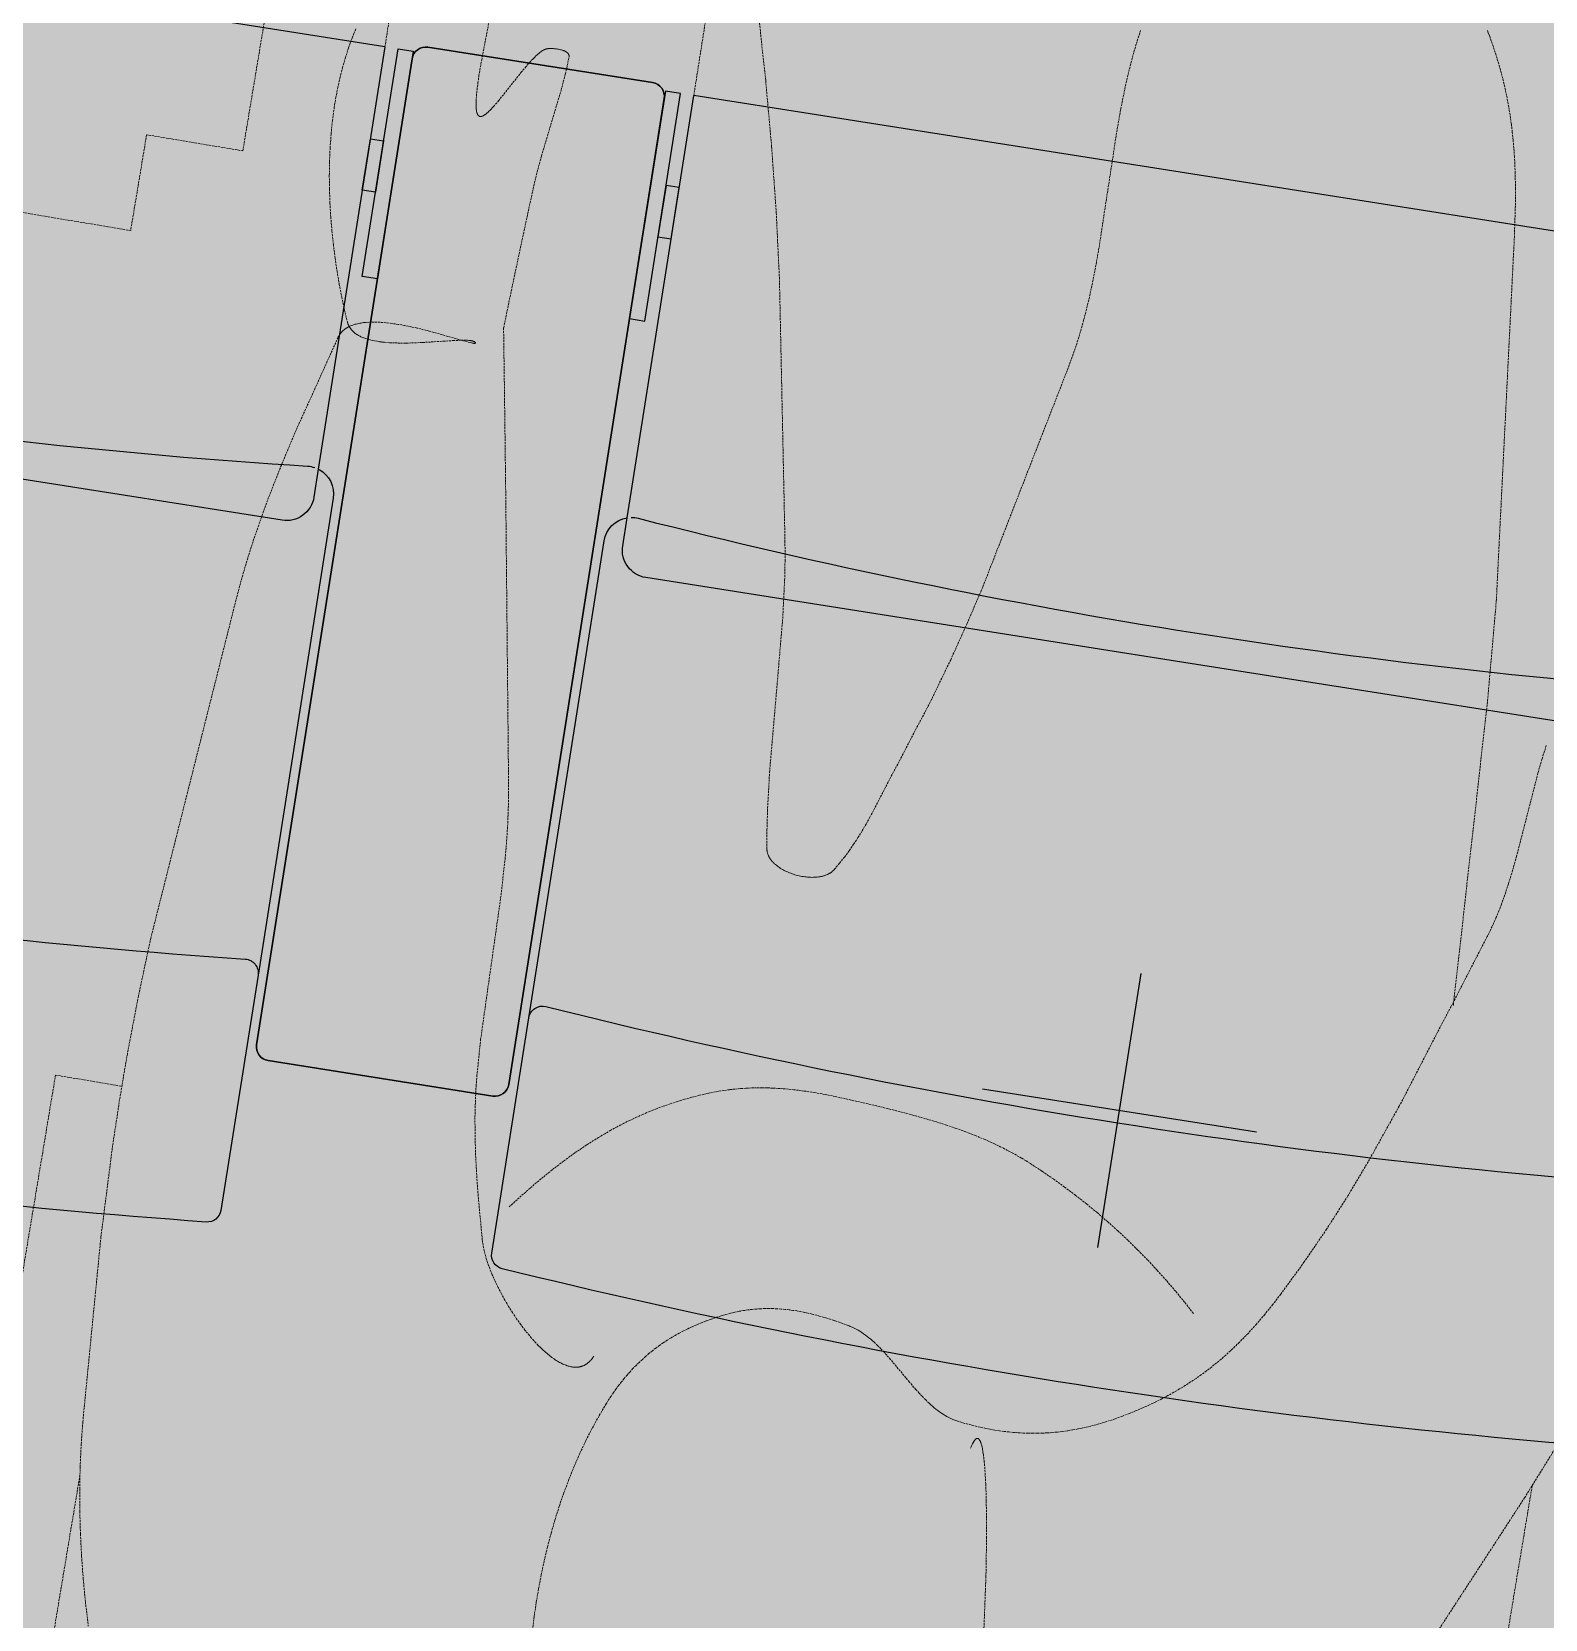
# Model space of a CAD drawing. Header units: millimetres. Extents: x 833941507 to 1669051331, y 817666127 to 1636299673.
# Drawn here: x 834552088 to 834552634, y 817985137 to 817985710 of the extents above; entities that cross this region are included whole.
import ezdxf

# ---------------------------------------------------------------- set-up
doc = ezdxf.new("R2010")
doc.units = ezdxf.units.MM
doc.header["$LTSCALE"] = 3
doc.linetypes.add('DASH', pattern=[0.35, 0.25, -0.1])
for name, color, linetype in [('CA_FURN', 9, 'Continuous'), ('UAJ-00XREF', 7, 'Continuous'), ('UAJ-90.7FURN', 8, 'Continuous')]:
    doc.layers.add(name, color=color, linetype=linetype)
for name, color, linetype, lineweight in [('Hatch (LTC&CB)', 252, 'Continuous', 35), ('UAJ-23FLOR-h', 251, 'Continuous', 9), ('UAJ-97FURN', 9, 'Continuous', 13)]:
    doc.layers.add(name, color=color, linetype=linetype, lineweight=lineweight)
doc.layers.add('UAJ-00ANNO-y', color=7, linetype='DASH', lineweight=15, true_color=0x999999)

# ---------------------------------------------------------------- blocks, each defined once
blk = doc.blocks.new('GBP-LTC-LB01')
at = {"layer": 'UAJ-23FLOR-h'}
h = blk.add_hatch(dxfattribs=at)
h.set_pattern_fill('EARTH,_O', color=256, scale=180, angle=45)
h.set_pattern_definition([(48.9989, (834576001.8, 818046085.3), (-112.727, 1612.5107), [1143, -1143]), (48.9989, (834575678.3, 818046366.6), (-112.727, 1612.5107), [1143, -1143]), (48.9989, (834575354.8, 818046647.8), (-112.727, 1612.5107), [1143, -1143]), (138.9989, (834575340.7, 818046849.3), (-1612.5107, -112.727), [1143, -1143]), (138.9989, (834575621.9, 818047172.8), (-1612.5107, -112.727), [1143, -1143]), (138.9989, (834575903.1, 818047496.3), (-1612.5107, -112.727), [1143, -1143])])
h.paths.add_polyline_path([(834572173.05, 818200349.17), (834310583.74, 818182062.08), (834331502.24, 817882831.69), (834364939.69, 817885169.23), (834473095.7, 818011283.6), (834480533.7, 818020120.4), (834485095.05, 818025709.55), (834491375.7, 818033619), (834497063.4, 818041013), (834493145.8, 818043678.7), (834512788.5, 818074029.25), (834518712.45, 818083675.25), (834526231.3, 818096325.1), (834534646.05, 818111073.05), (834545956, 818131981.3), (834557204.6, 818154198.8), (834564040, 818168496.8), (834570941.16, 818183576.43), (834578367.8, 818200696.3)])
h.paths.add_polyline_path([(834382131.31, 817956469.98), (834418268.73, 817958996.07), (834422062.41, 817963855.9), (834428403.04, 817964299.38), (834467239.2, 818010695.58), (834466445.21, 818021738.79), (834476097.72, 818035709.03), (834485267.1, 818048983.2), (834487014.89, 818051460.43), (834497268.33, 818067303.42), (834492893.38, 818129890.09), (834448056.59, 818126755.66), (834416896.58, 818105052.11), (834382061.37, 818080788.99), (834386167.45, 818022059.16), (834377588.38, 818021459.47)], flags=16)
edge = h.paths.add_edge_path(flags=16)
edge.add_line((834540292.29, 818142076.07), (834533466.32, 818141614.13))
edge.add_line((834533466.32, 818141614.13), (834523258.01, 818143862.71))
edge.add_line((834523258.01, 818143862.71), (834525896.87, 818155838.93))
edge.add_arc((834558382.43, 818267025.45), 115835.02, 237.2183981, 253.7131266, ccw=False)
edge.add_line((834495664.92, 818169638.25), (834498267.59, 818132356.98))
edge.add_line((834498267.59, 818132356.98), (834496346.42, 818130135.01))
edge.add_line((834496346.42, 818130135.01), (834492879.88, 818129892.67))
edge.add_line((834492879.88, 818129892.67), (834494229.58, 818110587.62))
edge.add_line((834494229.58, 818110587.62), (834496326.13, 818110708.38))
edge.add_line((834496326.13, 818110708.38), (834498420.21, 818080753.55))
edge.add_line((834498420.21, 818080753.55), (834498046.12, 818080727.4))
edge.add_line((834498046.12, 818080727.4), (834498254.52, 818077746.38))
edge.add_line((834498254.52, 818077746.38), (834503061.09, 818078082.4))
edge.add_line((834503061.09, 818078082.4), (834504979.52, 818081212.1))
edge.add_line((834504979.52, 818081212.1), (834509429.02, 818088470.93))
edge.add_line((834509429.02, 818088470.93), (834515217.16, 818097913.59))
edge.add_line((834515217.16, 818097913.59), (834526067.43, 818116415.54))
edge.add_line((834526067.43, 818116415.54), (834532489.2, 818127888.68))
edge.add_line((834532489.2, 818127888.68), (834534830.9, 818132146.3))
edge.add_line((834534830.9, 818132146.3), (834540292.29, 818142076.07))
h = blk.add_hatch(dxfattribs=at)
h.set_pattern_fill('EARTH,_O', color=256, scale=180, angle=45)
h.set_pattern_definition([(45.0000001, (-1082349.7, 54794.9), (-3e-06, 1616.4461018), [1143, -1143]), (45.0000001, (-1082652.8, 55098), (-3e-06, 1616.4461018), [1143, -1143]), (45.0000001, (-1082955.9, 55401.1), (-3e-06, 1616.4461018), [1143, -1143]), (135.0000001, (-1082955.9, 55603.1), (-1616.4461018, -3e-06), [1143, -1143]), (135.0000001, (-1082652.8, 55906.2), (-1616.4461018, -3e-06), [1143, -1143]), (135.0000001, (-1082349.7, 56209.3), (-1616.4461018, -3e-06), [1143, -1143])])
h.paths.add_polyline_path([(834669469.25, 818015499.17), (834651080.82, 818014213.79), (834651091.33, 818014066.03), (834669479.76, 818015351.52)], flags=16)
edge = h.paths.add_edge_path()
edge.add_arc((834611763.61, 818123015.07), 22001.28, 94.000719, 118.688683)
edge.add_line((834601201.89, 818142315.5), (834593918.34, 818141228.38))
edge.add_arc((834611768.4, 818123014.03), 25502.69, 93.997159, 134.421275, ccw=False)
edge.add_line((834609990.68, 818148454.69), (834618164.36, 818149025.84))
edge.add_line((834618164.36, 818149025.84), (834618408.29, 818145534.91))
edge.add_line((834618408.29, 818145534.91), (834616365.41, 818145392.16))
edge.add_line((834616365.41, 818145392.16), (834616609.39, 818141900.69))
edge.add_line((834616609.39, 818141900.69), (834611621.55, 818141552.15))
edge.add_line((834611621.55, 818141552.15), (834611377.61, 818145043.07))
edge.add_line((834611377.61, 818145043.07), (834610228.61, 818144962.74))
h.paths.add_polyline_path([(834673232.94, 818197365.88), (834607546.49, 818192773.89), (834599172.5, 818174435.3), (834588349.1, 818152374.5), (834578621.55, 818133890.65), (834568418.3, 818115665.3), (834556456.7, 818095618.3), (834546606.4, 818080041.6), (834532219.3, 818058623.75), (834523692.15, 818046595.75), (834515683.5, 818035708.5), (834508244.2, 818025929.9), (834500656.3, 818016266.1), (834489786.8, 818002934.1), (834483448.3, 817995421.3), (834478637.6, 817989841.7), (834458453.75, 817967379.3), (834441506.5, 817949096.36), (834383075.75, 817886437.08), (834482026.69, 817893354.51), (834551919.04, 817920008.6), (834634905.13, 817930637.13), (834634023, 817939309.35), (834633770.07, 817941795.89), (834633577.69, 817943687.02), (834508697.04, 817930983.61), (834507053.46, 817930191.44), (834506409.46, 817939426.96), (834507656.94, 817945566.73), (834503417.08, 818006767.03), (834503064.37, 818011762.67), (834514052.91, 818025791.94), (834520784.65, 818034889.35), (834526318.86, 818042436.94), (834532381.69, 818050705.63), (834536345.72, 818056472.68), (834542258.41, 818065225.62), (834550405.86, 818077286.91), (834561579, 818095001.96), (834574522.66, 818117080.03), (834587768.88, 818140310.21), (834609774.13, 818143594.98), (834610001.97, 818140335.89), (834634252.54, 818142031.47), (834636806.9, 818105492.47), (834642791.48, 818105913.75), (834646278.56, 818056032.58), (834640293.17, 818055614.16), (834643382.34, 818011424.91), (834641138.41, 818011267.96), (834645775.78, 817944927.87), (834639048.36, 817944243.52), (834640362.12, 817931328.11), (834651070.39, 817932706.91), (834650587.67, 817936476.13), (834685105.74, 817940896.86), (834685588.46, 817937127.64), (834691373.79, 817937868.57)])
blk = doc.blocks.new('WH CH PLAN AT REAR')
at = {"layer": 'UAJ-00ANNO-y'}
for points in [[(170.04, 103.55), (170.04, 224.12), (30.71, 224.12), (30.71, 268.93), (152.87, 268.93), (152.87, 305.75), (353.25, 305.75), (353.25, 262.84), (423.1, 262.84), (423.1, 298.01), (458.09, 298.01), (458.09, 346.62), (981.07, 346.62), (981.07, 312.03), (1007.08, 312.03), (1007.08, 274.72), (762.88, 274.72), (762.88, 250.5)], [(373.01, 229.86), (374.81, 230.28), (376.61, 230.67), (378.42, 231.02), (380.24, 231.34), (383.88, 231.89), (387.54, 232.31), (391.21, 232.61), (394.87, 232.81), (398.53, 232.9), (402.19, 232.9), (407.04, 232.76), (411.94, 232.45), (416.86, 231.98), (421.81, 231.38), (426.75, 230.63), (431.68, 229.75), (436.6, 228.75), (441.47, 227.64), (446.3, 226.42), (451.07, 225.1), (455.77, 223.69), (460.38, 222.2), (464.9, 220.63), (469.3, 218.99), (473.58, 217.3), (477.72, 215.55), (477.87, 215.48), (478.02, 215.41), (478.17, 215.34), (478.31, 215.26), (478.46, 215.18), (478.59, 215.1), (478.73, 215.02), (478.86, 214.93), (478.99, 214.84), (479.12, 214.75), (479.25, 214.65), (479.37, 214.55), (479.49, 214.45), (479.61, 214.35), (479.73, 214.24), (479.84, 214.13), (479.95, 214.02), (480.06, 213.91), (480.17, 213.79), (480.27, 213.67), (480.37, 213.55), (480.47, 213.43), (480.57, 213.3), (480.67, 213.18), (480.76, 213.05), (480.85, 212.91), (480.94, 212.78), (481.02, 212.64), (481.11, 212.5), (481.19, 212.36), (481.27, 212.21), (481.35, 212.07), (481.49, 211.77), (481.64, 211.46), (481.77, 211.15), (481.89, 210.82), (482.01, 210.49), (482.11, 210.15), (482.22, 209.81), (482.31, 209.45), (482.39, 209.09), (482.47, 208.72), (482.54, 208.35), (482.61, 207.97), (482.66, 207.58), (482.72, 207.19), (482.8, 206.38), (482.85, 205.55), (482.89, 204.71), (482.9, 203.84), (482.88, 202.95), (482.85, 202.05), (482.8, 201.13), (482.64, 199.26), (482.41, 197.35), (482.13, 195.4), (481.8, 193.44), (481.44, 191.47), (480.62, 187.56), (478.14, 176.95), (477.55, 174.1), (477.33, 172.85), (477.25, 172.28), (477.18, 171.75), (477.13, 171.25), (477.12, 171.02), (477.11, 170.8), (477.1, 170.58), (477.1, 170.38), (477.11, 170.18), (477.11, 170.09), (477.12, 170), (477.13, 169.92), (477.13, 169.83), (477.15, 169.75), (477.16, 169.67), (477.17, 169.59), (477.19, 169.52), (477.2, 169.45), (477.22, 169.38), (477.24, 169.32), (477.26, 169.26), (477.29, 169.2), (477.31, 169.14), (477.34, 169.09), (477.37, 169.04), (477.4, 168.99), (477.43, 168.95), (477.46, 168.91), (477.49, 168.87), (477.52, 168.84), (477.55, 168.81), (477.58, 168.79), (477.61, 168.77), (477.63, 168.75), (477.66, 168.74), (477.68, 168.74), (477.7, 168.74), (477.72, 168.74), (477.74, 168.75), (477.76, 168.76), (477.78, 168.78), (477.79, 168.8), (477.81, 168.83), (477.82, 168.86), (477.83, 168.89), (477.85, 168.93), (477.86, 168.97), (477.87, 169.02), (477.87, 169.07), (477.88, 169.12), (477.89, 169.18), (477.89, 169.24), (477.89, 169.31), (477.9, 169.45), (477.9, 169.61), (477.9, 169.78), (477.88, 170.18), (477.85, 170.63), (477.76, 171.68), (476.16, 185.88), (475.82, 190.38), (475.71, 192.67), (475.63, 194.96), (475.62, 197.25), (475.66, 199.51), (475.77, 201.72), (475.85, 202.8), (475.96, 203.86), (476.08, 204.91), (476.23, 205.93), (476.4, 206.92), (476.6, 207.89), (476.82, 208.83), (476.94, 209.29), (477.06, 209.74), (477.2, 210.18), (477.34, 210.62), (477.48, 211.04), (477.64, 211.45), (477.8, 211.86), (477.97, 212.25), (478.14, 212.64), (478.33, 213.01), (478.52, 213.38), (478.72, 213.73), (478.93, 214.07), (479.15, 214.41), (479.26, 214.57), (479.37, 214.72), (479.48, 214.88), (479.6, 215.03), (479.72, 215.18), (479.84, 215.33), (479.97, 215.47), (480.09, 215.61), (480.22, 215.74), (480.35, 215.88), (480.48, 216.01), (480.62, 216.13), (480.76, 216.26), (480.9, 216.38), (481.04, 216.49), (481.18, 216.61), (481.33, 216.72), (481.48, 216.82), (481.63, 216.92), (481.78, 217.02), (481.94, 217.12), (482.1, 217.21), (482.26, 217.3), (482.42, 217.38), (482.58, 217.46), (482.75, 217.54), (482.92, 217.61), (483.1, 217.68), (483.27, 217.74), (483.45, 217.81), (483.63, 217.86), (483.81, 217.92), (520.24, 227.61), (532.54, 230.52), (544.9, 233.15), (557.32, 235.42), (563.55, 236.4), (569.78, 237.26), (576.03, 238), (582.28, 238.6), (708.6, 248.96), (729.77, 249.92), (750.99, 250.44), (767.76, 250.48), (784.48, 250.24), (817.81, 248.99), (884.51, 244.49), (892.61, 243.74), (900.64, 242.78), (908.63, 241.62), (916.58, 240.26), (924.53, 238.7), (932.47, 236.95), (940.44, 235.02), (948.44, 232.9), (956.83, 230.45)], [(921.15, -231.24), (826.17, -272.73), (798.62, -284.08)], [(557.43, -235.9), (562.52, -235.18), (567.63, -234.58), (598.59, -231.9), (603.72, -231.33), (608.83, -230.66), (613.9, -229.83), (616.42, -229.36), (618.93, -228.84), (621.43, -228.27), (623.91, -227.65), (626.38, -226.97), (628.84, -226.23), (694.31, -204.97), (715.98, -197.2), (729.31, -192), (742.42, -186.4), (755.37, -180.39), (768.22, -173.95), (772.35, -171.74), (776.36, -169.47), (780.27, -167.12), (784.07, -164.67), (787.76, -162.11), (789.57, -160.78), (791.36, -159.42), (793.12, -158.03), (794.85, -156.59), (796.56, -155.12), (798.25, -153.61), (799.91, -152.06), (801.56, -150.46), (803.17, -148.82), (804.77, -147.13), (806.34, -145.39), (807.9, -143.6), (809.43, -141.75), (810.94, -139.85), (812.43, -137.89), (813.9, -135.88), (815.35, -133.8), (816.78, -131.66), (818.19, -129.46), (819.58, -127.19), (820.96, -124.86), (822.31, -122.45), (823.3, -120.61), (824.24, -118.79), (825.13, -116.96), (825.96, -115.15), (826.75, -113.35), (827.48, -111.55), (828.17, -109.76), (828.81, -107.98), (829.41, -106.21), (829.96, -104.44), (830.46, -102.68), (830.93, -100.93), (831.35, -99.18), (831.73, -97.44), (832.07, -95.7), (832.37, -93.98), (832.63, -92.25), (832.85, -90.54), (833.04, -88.83), (833.19, -87.12), (833.31, -85.43), (833.39, -83.73), (833.44, -82.04), (833.46, -80.36), (833.45, -78.68), (833.41, -77.01), (833.24, -73.67), (832.96, -70.35), (832.58, -67.05), (832.52, -66.67), (832.46, -66.28), (832.39, -65.9), (832.32, -65.52), (832.24, -65.14), (832.15, -64.76), (831.95, -64.01), (831.72, -63.26), (831.48, -62.52), (831.2, -61.79), (830.91, -61.05), (830.59, -60.33), (830.25, -59.61), (829.89, -58.89), (829.5, -58.17), (829.11, -57.46), (828.69, -56.76), (828.25, -56.06), (827.8, -55.36), (826.86, -53.97), (825.86, -52.59), (824.82, -51.22), (823.74, -49.86), (821.48, -47.15), (814.54, -39.08), (812.35, -36.36), (811.31, -34.99), (810.33, -33.61), (809.39, -32.22), (808.95, -31.52), (808.52, -30.81), (808.11, -30.1), (807.71, -29.39), (807.34, -28.68), (806.99, -27.96), (806.65, -27.23), (806.34, -26.5), (806.06, -25.77), (805.79, -25.03), (805.55, -24.29), (805.33, -23.54), (805.24, -23.16), (805.15, -22.78), (805.06, -22.4), (804.98, -22.02), (804.03, -16.67), (803.63, -13.96), (803.3, -11.23), (803.05, -8.47), (802.95, -7.08), (802.88, -5.68), (802.84, -4.28), (802.83, -2.88), (802.84, -1.46), (802.88, -0.04), (802.96, 1.39), (803.07, 2.83), (803.22, 4.27), (803.4, 5.72), (803.62, 7.17), (803.88, 8.64), (804.18, 10.11), (804.53, 11.59), (804.92, 13.08), (805.36, 14.57), (805.84, 16.07), (806.37, 17.58), (806.96, 19.1), (807.59, 20.63), (808.28, 22.16), (809.03, 23.71), (809.92, 25.44), (810.82, 27.13), (811.75, 28.77), (812.69, 30.36), (813.66, 31.91), (814.64, 33.41), (815.64, 34.87), (816.67, 36.28), (817.71, 37.65), (818.77, 38.98), (819.85, 40.27), (820.95, 41.52), (822.07, 42.73), (823.2, 43.9), (824.36, 45.03), (825.54, 46.13), (826.74, 47.19), (827.95, 48.22), (829.19, 49.21), (830.45, 50.17), (831.73, 51.1), (833.02, 52), (834.34, 52.86), (835.68, 53.7), (837.04, 54.51), (838.42, 55.29), (839.82, 56.04), (841.24, 56.77), (842.68, 57.47), (844.14, 58.14), (845.63, 58.79), (847.13, 59.42), (851.86, 61.27), (856.65, 62.95), (861.5, 64.49), (866.39, 65.88), (871.34, 67.13), (876.32, 68.24), (881.33, 69.22), (886.37, 70.06), (891.44, 70.77), (896.52, 71.36), (901.62, 71.82), (906.72, 72.17), (911.83, 72.4), (916.93, 72.52), (922.02, 72.53), (927.09, 72.43), (934.96, 72.13)], [(909.7, -88.83), (886.22, -85.87), (872.37, -83.79), (859.09, -81.48), (853.12, -80.29), (847.86, -79.1), (845.54, -78.5), (843.47, -77.91), (842.54, -77.62), (841.67, -77.33), (840.88, -77.05), (840.16, -76.76), (839.83, -76.62), (839.52, -76.48), (839.23, -76.34), (838.96, -76.2), (838.71, -76.07), (838.59, -76), (838.48, -75.93), (838.38, -75.86), (838.28, -75.79), (838.18, -75.73), (838.1, -75.66), (838.01, -75.59), (837.94, -75.52), (837.86, -75.46), (837.8, -75.39), (837.74, -75.33), (837.68, -75.26), (837.64, -75.19), (837.59, -75.13), (837.56, -75.06), (837.53, -75), (837.5, -74.94), (837.48, -74.87), (837.47, -74.81), (837.47, -74.74), (837.47, -74.68), (837.47, -74.62), (837.49, -74.56), (837.5, -74.49), (837.53, -74.43), (837.56, -74.37), (837.6, -74.31), (837.65, -74.25), (837.7, -74.19), (837.76, -74.13), (837.82, -74.07), (837.9, -74.01), (837.97, -73.95), (838.06, -73.89), (838.15, -73.83), (838.25, -73.78), (838.36, -73.72), (838.47, -73.66), (838.59, -73.6), (838.72, -73.55), (838.86, -73.49), (839, -73.44), (839.15, -73.38), (839.3, -73.33), (839.64, -73.22), (840, -73.11), (840.4, -73.01), (840.82, -72.9), (841.28, -72.8)], [(903.72, 242.36), (1031.64, 242.36), (1031.64, 141.36)], [(655.29, -218.24), (544.82, -212.37), (509.08, -209.59), (378.63, -194.47), (367.07, -192.93), (361.31, -192), (355.56, -190.94), (349.81, -189.71), (344.05, -188.28), (341.17, -187.48), (338.27, -186.63), (335.38, -185.71), (332.48, -184.72), (329.56, -183.66), (326.64, -182.53), (323.72, -181.32), (320.78, -180.03), (317.83, -178.65), (314.86, -177.19), (311.89, -175.63), (308.89, -173.98), (308.12, -173.54), (307.37, -173.08), (306.62, -172.61)], [(327.12, -49.28), (331.26, -48.68), (335.43, -48.17), (339.62, -47.76), (343.82, -47.43), (348.04, -47.18), (356.52, -46.89), (365.05, -46.81), (408, -47.38), (416.57, -47.24), (425.1, -46.88), (429.34, -46.58), (433.58, -46.21), (437.8, -45.75), (442, -45.19), (446.19, -44.52), (450.36, -43.74), (534.43, -26.11), (548.32, -22.69), (562.16, -19.02), (577.46, -14.55), (622.93, 0.4), (625.62, 1.34), (628.27, 2.34), (630.9, 3.41), (633.49, 4.56), (636.06, 5.78), (638.59, 7.08), (641.1, 8.46), (643.58, 9.92), (643.75, 10.03), (643.92, 10.14), (644.08, 10.26), (644.24, 10.38), (644.4, 10.51), (644.55, 10.65), (644.7, 10.78), (644.85, 10.93), (644.99, 11.07), (645.13, 11.23), (645.27, 11.38), (645.4, 11.54), (645.53, 11.71), (645.65, 11.88), (645.77, 12.05), (645.89, 12.23), (646.01, 12.41), (646.12, 12.6), (646.23, 12.79), (646.33, 12.98), (646.43, 13.18), (646.53, 13.38), (646.63, 13.58), (646.72, 13.79), (646.81, 13.99), (646.89, 14.21), (646.98, 14.42), (647.05, 14.64), (647.2, 15.09), (647.34, 15.54), (647.46, 16.01), (647.57, 16.48), (647.66, 16.97), (647.75, 17.46), (647.82, 17.95), (647.88, 18.46), (647.93, 18.97), (647.96, 19.48), (647.98, 20), (647.99, 20.52), (647.99, 21.04), (647.98, 21.56), (647.95, 22.09), (647.92, 22.61), (647.87, 23.13), (647.81, 23.66), (647.73, 24.18), (647.65, 24.69), (647.56, 25.21), (647.45, 25.72), (647.34, 26.22), (647.21, 26.72), (647.07, 27.21), (646.92, 27.69), (646.76, 28.17), (646.59, 28.63), (646.41, 29.09), (646.22, 29.54), (646.01, 29.97), (645.8, 30.4), (645.58, 30.81), (645.35, 31.2), (645.23, 31.4), (645.1, 31.59), (644.98, 31.77), (644.85, 31.96), (644.72, 32.13), (644.59, 32.31), (644.45, 32.48), (644.32, 32.64), (644.18, 32.81), (644.03, 32.96), (643.89, 33.12), (643.74, 33.26), (643.59, 33.41), (643.44, 33.55), (643.29, 33.68), (643.13, 33.81), (642.97, 33.93), (642.81, 34.05), (642.64, 34.17), (642.48, 34.27), (642.31, 34.38), (642.14, 34.48), (641.97, 34.57), (641.79, 34.65), (641.61, 34.73), (641.43, 34.81), (641.25, 34.88), (641.07, 34.94), (640.88, 35), (640.69, 35.05), (640.5, 35.09), (640.31, 35.13), (633.52, 36.24), (626.69, 37.19), (612.94, 38.72), (557.46, 43.15), (543.66, 44.74), (536.8, 45.74), (529.97, 46.9), (436.9, 64.42), (413.5, 69.49), (390.26, 75.05), (367.09, 81.08), (343.94, 87.56)], [(780.23, -144.04), (776.77, -140.25), (773.42, -136.41), (770.16, -132.51), (767, -128.56), (763.94, -124.57), (760.98, -120.52), (758.11, -116.42), (755.33, -112.27), (752.66, -108.06), (750.08, -103.81), (747.59, -99.5), (745.2, -95.14), (742.91, -90.73), (740.71, -86.27), (738.6, -81.75), (736.58, -77.18), (735.87, -75.48), (735.19, -73.76), (733.92, -70.28), (732.76, -66.77), (731.71, -63.22), (730.77, -59.64), (729.92, -56.02), (729.16, -52.38), (728.49, -48.72), (727.88, -45.05), (727.35, -41.35), (726.46, -33.94), (725.75, -26.51), (725.18, -19.1), (724.29, -3.86), (724.18, -0.07), (724.14, 3.72), (724.19, 7.52), (724.35, 11.31), (724.61, 15.11), (724.79, 17.01), (725.01, 18.91), (725.26, 20.81), (725.55, 22.72), (725.87, 24.63), (726.24, 26.54), (726.65, 28.45), (727.1, 30.37), (727.6, 32.29), (728.15, 34.21), (728.75, 36.14), (729.39, 38.07), (730.09, 40.01), (730.85, 41.95), (731.92, 44.54), (733.04, 47.08), (734.2, 49.56), (735.41, 52), (736.65, 54.39), (737.94, 56.73), (739.26, 59.03), (740.63, 61.29), (742.03, 63.5), (743.47, 65.67), (744.95, 67.8), (746.46, 69.89), (748.01, 71.95), (749.59, 73.97), (751.21, 75.96), (752.86, 77.91), (756.26, 81.72), (759.77, 85.42), (763.41, 89.02), (767.16, 92.52), (771.01, 95.94), (774.96, 99.28), (779.01, 102.57), (783.14, 105.81)], [(821.46, -274.72), (1007.08, -274.72), (1007.08, -312.03), (981.07, -312.03), (981.07, -346.62), (458.09, -346.62), (458.09, -298.01), (423.1, -298.01), (423.1, -262.84), (353.25, -262.84), (353.25, -305.75), (152.87, -305.75), (152.87, -268.93), (30.71, -268.93), (30.71, -224.12), (170.04, -224.12), (170.04, -79.78)]]:
    blk.add_lwpolyline(points, dxfattribs=at)
for points in [[(470.73, 159.61, 0.003139), (419.43, 157.35), (416.36, 157.17), (413.29, 156.94), (407.17, 156.32), (382.72, 153.25), (376.59, 152.71), (373.52, 152.52), (370.44, 152.4), (370.4, 152.4), (370.37, 152.4), (370.33, 152.4), (370.3, 152.4), (370.27, 152.41), (370.24, 152.41), (370.2, 152.41), (370.17, 152.42), (370.14, 152.42), (370.11, 152.43), (370.08, 152.43), (370.05, 152.44), (370.01, 152.45), (369.98, 152.45), (369.95, 152.46), (369.93, 152.47), (369.9, 152.48), (369.87, 152.49), (369.84, 152.5), (369.81, 152.51), (369.78, 152.52), (369.75, 152.54), (369.73, 152.55), (369.7, 152.56), (369.67, 152.58), (369.65, 152.59), (369.62, 152.61), (369.59, 152.63), (369.57, 152.64), (369.54, 152.66), (369.52, 152.68), (369.49, 152.69), (369.47, 152.71), (369.45, 152.73), (369.42, 152.75), (369.4, 152.77), (369.38, 152.79), (369.35, 152.81), (369.33, 152.84), (369.31, 152.86), (369.26, 152.9), (369.22, 152.95), (369.18, 153), (369.14, 153.05), (369.1, 153.11), (369.06, 153.16), (369.02, 153.22), (368.99, 153.28), (368.95, 153.34), (368.92, 153.4), (368.89, 153.46), (368.85, 153.53), (368.82, 153.59), (368.79, 153.66), (368.76, 153.73), (368.74, 153.8), (368.71, 153.87), (368.68, 153.95), (368.63, 154.1), (368.59, 154.25), (368.55, 154.41), (368.51, 154.58), (368.47, 154.74), (368.44, 154.92), (368.41, 155.09), (368.39, 155.27), (368.37, 155.45), (368.33, 155.82), (368.31, 156.19), (368.3, 156.57), (368.3, 156.95), (368.3, 157.33), (368.32, 157.71), (368.34, 158.08), (368.38, 158.44), (368.42, 158.8), (368.46, 159.14), (368.51, 159.47), (368.57, 159.78), (368.63, 160.07), (368.69, 160.33), (368.73, 160.46), (368.76, 160.58), (368.79, 160.69), (368.83, 160.79), (368.86, 160.89), (368.9, 160.98), (368.92, 161.02), (368.93, 161.06), (368.95, 161.1), (368.97, 161.13), (369, 161.2), (369.04, 161.26), (369.08, 161.33), (369.12, 161.39), (369.2, 161.53), (369.3, 161.66), (369.4, 161.79), (369.5, 161.93), (369.62, 162.07), (369.74, 162.21), (369.86, 162.35), (369.99, 162.49), (370.13, 162.63), (370.28, 162.77), (370.59, 163.06), (370.92, 163.35), (371.27, 163.65), (371.64, 163.95), (372.03, 164.25), (372.45, 164.56), (373.32, 165.18), (374.27, 165.81), (376.32, 167.1), (378.54, 168.4), (390.06, 174.83), (392.02, 176.01), (392.91, 176.58), (393.73, 177.13), (394.11, 177.39), (394.47, 177.66), (394.81, 177.91), (395.12, 178.16), (395.41, 178.41), (395.68, 178.65), (395.8, 178.77), (395.92, 178.88), (396.03, 179), (396.14, 179.11), (396.23, 179.22), (396.32, 179.33), (396.41, 179.44), (396.45, 179.5), (396.48, 179.55), (396.52, 179.6), (396.55, 179.66), (396.58, 179.71), (396.61, 179.76), (396.64, 179.81), (396.67, 179.86), (396.69, 179.91), (396.71, 179.96), (396.75, 180.05), (396.78, 180.15), (396.81, 180.24), (396.82, 180.33), (396.83, 180.42), (396.84, 180.5), (396.83, 180.59), (396.82, 180.67), (396.81, 180.75), (396.79, 180.83), (396.76, 180.91), (396.72, 180.99), (396.68, 181.07), (396.63, 181.14), (396.58, 181.21), (396.52, 181.28), (396.45, 181.35), (396.38, 181.42), (396.3, 181.49), (396.21, 181.55), (396.12, 181.62), (396.03, 181.68), (395.93, 181.74), (395.82, 181.8), (395.7, 181.86), (395.59, 181.91), (395.46, 181.97), (395.33, 182.02), (395.2, 182.07), (395.05, 182.13), (394.91, 182.18), (394.76, 182.22), (394.44, 182.32), (394.1, 182.41), (393.74, 182.49), (393.36, 182.57), (392.96, 182.64), (392.55, 182.71), (391.66, 182.84), (390.7, 182.95), (389.68, 183.04), (387.45, 183.19), (385, 183.27), (382.36, 183.32), (376.61, 183.29), (351.48, 182.68)], [(830.91, 66.62), (831.12, 66.72), (831.32, 66.81), (831.52, 66.9), (831.72, 67), (831.91, 67.1), (832.09, 67.2), (832.27, 67.31), (832.45, 67.41), (832.62, 67.52), (832.79, 67.63), (832.95, 67.75), (833.11, 67.86), (833.26, 67.98), (833.41, 68.1), (833.56, 68.22), (833.7, 68.34), (833.83, 68.47), (833.96, 68.6), (834.09, 68.73), (834.22, 68.86), (834.33, 68.99), (834.45, 69.13), (834.56, 69.27), (834.67, 69.41), (834.77, 69.55), (834.87, 69.69), (834.96, 69.84), (835.05, 69.99), (835.13, 70.14), (835.22, 70.29), (835.29, 70.44), (835.37, 70.59), (835.44, 70.75), (835.5, 70.91), (835.56, 71.07), (835.62, 71.23), (835.68, 71.39), (835.73, 71.56), (835.77, 71.73), (835.81, 71.89), (835.85, 72.06), (835.89, 72.24), (835.92, 72.41), (835.95, 72.58), (835.97, 72.76), (835.99, 72.94), (836.01, 73.12), (836.02, 73.3), (836.03, 73.48), (836.03, 73.66), (836.04, 73.85), (836.03, 74.03), (836.03, 74.22), (836.02, 74.41), (835.99, 74.79), (835.95, 75.18), (835.9, 75.57), (835.83, 75.97), (835.75, 76.37), (835.66, 76.78), (835.55, 77.19), (835.43, 77.61), (835.3, 78.03), (835.16, 78.45), (835, 78.88), (834.84, 79.31), (834.66, 79.74), (834.47, 80.18), (834.27, 80.62), (833.84, 81.51), (833.36, 82.41), (832.84, 83.32), (832.29, 84.24), (831.69, 85.16), (831.06, 86.1), (830.4, 87.03), (829.7, 87.97), (828.97, 88.91), (828.21, 89.85), (827.42, 90.8), (825.77, 92.67), (824.01, 94.53), (822.18, 96.36), (820.27, 98.16), (818.3, 99.91), (816.29, 101.6), (814.24, 103.22), (812.16, 104.77), (810.08, 106.23), (808, 107.59), (806.96, 108.24), (805.93, 108.85), (804.9, 109.44), (803.88, 109.99), (802.87, 110.51), (801.88, 111), (800.89, 111.46), (799.92, 111.88), (798.97, 112.26), (798.03, 112.61), (797.11, 112.91), (796.66, 113.05), (796.21, 113.18), (781.75, 117.02), (774.53, 118.79), (767.31, 120.41), (760.07, 121.86), (752.8, 123.1), (745.48, 124.1), (741.8, 124.51), (738.11, 124.84), (724.99, 125.65), (672.48, 126.94), (659.41, 127.64), (652.9, 128.16), (646.4, 128.83), (639.92, 129.66), (633.45, 130.68), (534.66, 148.13, -0.00073), (470.73, 159.61)]]:
    blk.add_lwpolyline(points, format="xyb", dxfattribs=at)
blk = doc.blocks.new('*U1202')
at = {"layer": 'UAJ-00ANNO-y'}
blk.add_lwpolyline([(337.56, -208.64), (587.13, -208.64, 0.414214), (597.13, -198.64), (597.13, 0), (597.13, 198.64, 0.414214), (587.13, 208.64), (337.56, 208.64)], format="xyb", dxfattribs=at)
at = {"layer": 'UAJ-90.7FURN'}
for p, q in [((337.56, 208.64), (337.56, -208.64)), ((0, 50), (0, -50)), ((-50, 0), (50, 0))]:
    blk.add_line(p, q, dxfattribs=at)
for points in [[(-30.02, 224), (-30.02, 306, -0.414214), (-25.02, 311), (334.84, 311, -0.414214), (339.84, 306), (339.84, 224, -0.414214), (334.84, 219), (-25.02, 219, -0.414214)], [(-85.98, -215.57), (-0.12, -215.57, 0.440414), (4.86, -210.13, -0.044339), (4.86, 210.13, 0.440414), (-0.12, 215.57), (-85.98, 215.57, 0.389351), (-90.96, 211, 0.042839), (-90.96, -211, 0.389351)], [(339.84, -306), (339.84, -224, 0.414214), (334.84, -219), (-25.02, -219, 0.414214), (-30.02, -224), (-30.02, -306, 0.414214), (-25.02, -311), (334.84, -311, 0.414214)]]:
    blk.add_lwpolyline(points, format="xyb", close=True, dxfattribs=at)
for points in [[(337.56, 213.45), (337.56, 219), (254.5, 219), (254.5, 213.45)], [(304.02, 208.64), (304.02, 213.45), (285.22, 213.45), (285.22, 208.64)], [(304.02, -208.64), (304.02, -213.45), (285.22, -213.45), (285.22, -208.64)], [(337.56, -213.45), (337.56, -219), (254.5, -219), (254.5, -213.45)]]:
    blk.add_lwpolyline(points, close=True, dxfattribs=at)
for points in [[(183.34, 208.96, 0.316066), (173.94, 215.57), (-0.12, 215.57)], [(183.45, 208.64), (173.19, 208.64, 0.414214), (163.19, 198.64), (163.19, 0), (163.19, -198.64, 0.414214), (173.19, -208.64), (183.45, -208.64)], [(183.8, -207.22, 0.064889), (183.89, -204.64, -0.046607), (183.89, 204.64, 0.066248), (183.79, 207.28)], [(-0.12, -215.57), (173.94, -215.57, 0.325586), (183.45, -208.64, -0.046607)], [(183.45, -208.64), (337.56, -208.64, 0.414214)]]:
    blk.add_lwpolyline(points, format="xyb", dxfattribs=at)
blk.add_lwpolyline([(337.56, 208.64), (183.45, 208.64)], dxfattribs=at)
blk = doc.blocks.new('*U1256')
at = {"layer": 'UAJ-97FURN', "rotation": 89.9999997164053}
blk.add_blockref('*U1202', (443.33, 0), dxfattribs=at)
blk = doc.blocks.new('*U1257')
at = {"color": 0, "linetype": 'ByBlock', "lineweight": -2, "transparency": 16777216, "rotation": 16.95953507131035}
for p in [(834570175.91, 817986577.24), (834569668.96, 817986422.64)]:
    blk.add_blockref('*U1256', p, dxfattribs=at)
blk = doc.blocks.new('3A35X-MADL-P-LT-B01-0')
at = {"xscale": -1, "rotation": 7.997817050377067}
blk.add_blockref('*U1257', (1774815882.6, 124073241.24), dxfattribs=at)
at = {"layer": 'CA_FURN', "xscale": -1, "rotation": 80.5457809171248}
blk.add_blockref('WH CH PLAN AT REAR', (834552493.21, 817986040.89), dxfattribs=at)

msp = doc.modelspace()

# ---------------------------------------------------------------- hatches: boundary and pattern name
at = {"layer": 'Hatch (LTC&CB)'}
h = msp.add_hatch(dxfattribs=at)
h.set_pattern_fill('ANSI38', color=256, scale=100)
h.set_pattern_definition([(318.99984, (834479093.73, 818230174.15), (208.29942, 239.6197), []), (48.99984, (834479093.73, 818230174.15), (176.97914, 687.53882), [793.75, -476.25])])
edge = h.paths.add_edge_path()
edge.add_line((834601196.19, 818142314.52), (834603754.26, 818142696.37))
edge.add_line((834603754.26, 818142696.37), (834603901.9, 818141707.33))
edge.add_line((834603901.9, 818141707.33), (834603810.47, 818141693.69))
edge.add_arc((834611763.29, 818123016.36), 20300, 113.064358, 141.357581)
edge.add_line((834595907.81, 818135692.86), (834595395.45, 818135656.86))
edge.add_line((834595395.45, 818135656.86), (834583111.72, 818114341.03))
edge.add_line((834583111.72, 818114341.03), (834578121.58, 818106513.89))
edge.add_line((834578121.58, 818106513.89), (834575731.65, 818102809.5))
edge.add_line((834575731.65, 818102809.5), (834574387.45, 818100725.98))
edge.add_line((834574387.45, 818100725.98), (834573113.98, 818098752.1))
edge.add_line((834573113.98, 818098752.1), (834573145.25, 818098730.65))
edge.add_line((834573145.25, 818098730.65), (834569989.11, 818093770.2))
edge.add_line((834569989.11, 818093770.2), (834566535, 818088385.68))
edge.add_line((834566535, 818088385.68), (834566514.09, 818088398.3))
edge.add_line((834566514.09, 818088398.3), (834558743.61, 818076256.63))
edge.add_line((834558743.61, 818076256.63), (834557653.4, 818074495.71))
edge.add_line((834557653.4, 818074495.71), (834553498.92, 818068288.56))
edge.add_line((834553498.92, 818068288.56), (834548580.86, 818060932.13))
edge.add_line((834548580.86, 818060932.13), (834544328.26, 818054726.34))
edge.add_line((834544328.26, 818054726.34), (834544332.15, 818054704.66))
edge.add_line((834544332.15, 818054704.66), (834540324.6, 818048716.69))
edge.add_line((834540324.6, 818048716.69), (834541041.32, 818048232.54))
edge.add_line((834541041.32, 818048232.54), (834540089.73, 818046823.83))
edge.add_line((834540089.73, 818046823.83), (834539737.55, 818047061.73))
edge.add_line((834539737.55, 818047061.73), (834533115.75, 818038377.74))
edge.add_line((834533115.75, 818038377.74), (834515220.96, 818015146.63))
edge.add_arc((834538026.01, 818000636.26), 27030, 147.532263, 176.187088)
edge.add_line((834511055.84, 818002433.72), (834511444.99, 817996891.23))
edge.add_line((834511444.99, 817996891.23), (834511474.11, 817996474.65))
edge.add_line((834511474.11, 817996474.65), (834508641.22, 817996276.61))
edge.add_line((834508641.22, 817996276.61), (834508910.68, 817992422.05))
edge.add_line((834508910.68, 817992422.05), (834511353.38, 817992955.96))
edge.add_line((834511353.38, 817992955.96), (834513357.66, 817964213.01))
edge.add_line((834513357.66, 817964213.01), (834513308.95, 817964209.6))
edge.add_line((834513308.95, 817964209.6), (834513879.4, 817955918.75))
edge.add_line((834513879.4, 817955918.75), (834514876.61, 817955988.46))
edge.add_line((834514876.61, 817955988.46), (834515053.07, 817953464.41))
edge.add_arc((834528221.07, 817954382.99), 13200, 183.990417, 259.837233)
edge.add_line((834525891.99, 817941390.09), (834525974.53, 817940578.71))
edge.add_line((834525974.53, 817940578.71), (834555356.34, 817943567.49))
edge.add_line((834555356.34, 817943567.49), (834594711.69, 817947570.8))
edge.add_line((834594711.69, 817947570.8), (834594754.2, 817947152.96))
edge.add_line((834594754.2, 817947152.96), (834616096.9, 817949323.98))
edge.add_line((834616096.9, 817949323.98), (834631854.21, 817950926.85))
edge.add_line((834631854.21, 817950926.85), (834631836.71, 817951177.16))
edge.add_line((834631836.71, 817951177.16), (834639760.38, 817951731.08))
edge.add_line((834639760.38, 817951731.08), (834640506.97, 817944391.59))
edge.add_line((834640506.97, 817944391.59), (834508703.57, 817930984.28))
edge.add_line((834508703.57, 817930984.28), (834508663.51, 817930982.16))
edge.add_line((834508663.51, 817930982.16), (834507053.46, 817930191.44))
edge.add_line((834507053.46, 817930191.44), (834506409.46, 817939426.96))
edge.add_line((834506409.46, 817939426.96), (834507674.95, 817945699.32))
edge.add_line((834507674.95, 817945699.32), (834503067.5, 818011766.68))
edge.add_line((834503067.5, 818011766.68), (834515005.94, 818027008.3))
edge.add_line((834515005.94, 818027008.3), (834526318.86, 818042436.95))
edge.add_line((834526318.86, 818042436.95), (834533248.43, 818051887.55))
edge.add_line((834533248.43, 818051887.55), (834545204.94, 818069586.37))
edge.add_line((834545204.94, 818069586.37), (834551695.41, 818079200.62))
edge.add_line((834551695.41, 818079200.62), (834551700.66, 818079300.57))
edge.add_line((834551700.66, 818079300.57), (834554860.11, 818084257.51))
edge.add_line((834554860.11, 818084257.51), (834556162.94, 818086301.54))
edge.add_line((834556162.94, 818086301.54), (834561579.11, 818095002.15))
edge.add_line((834561579.11, 818095002.15), (834564610.19, 818100023.59))
edge.add_line((834564610.19, 818100023.59), (834566711.84, 818103505.28))
edge.add_line((834566711.84, 818103505.28), (834567220.96, 818104369.68))
edge.add_line((834567220.96, 818104369.68), (834571219.85, 818111331.33))
edge.add_line((834571219.85, 818111331.33), (834579233.58, 818125278.3))
edge.add_line((834579233.58, 818125278.3), (834584805.19, 818135090.79))
edge.add_line((834584805.19, 818135090.79), (834587768.44, 818140310.15))
edge.add_line((834587768.44, 818140310.15), (834593953.37, 818141233.38))
edge.add_arc((834611682.41, 818123278.84), 25232.61, 93.846032, 134.637937, ccw=False)
edge.add_line((834609989.92, 818148454.62), (834618164.07, 818149025.82))
edge.add_line((834618164.07, 818149025.82), (834618408.01, 818145534.9))
edge.add_line((834618408.01, 818145534.9), (834616365.13, 818145392.15))
edge.add_line((834616365.13, 818145392.15), (834616609.11, 818141900.67))
edge.add_line((834616609.11, 818141900.67), (834611621.27, 818141552.12))
edge.add_line((834611621.27, 818141552.12), (834611377.33, 818145043.04))
edge.add_arc((834611845.2, 818122938.11), 22109.88, 91.212521, 118.792578)
h = msp.add_hatch(color=256, dxfattribs=at)
h.dxf.hatch_style = 1
edge = h.paths.add_edge_path()
edge.add_line((834513358.83, 817964213.1), (834514805.29, 817964314.21))
edge.add_line((834514805.29, 817964314.21), (834514905.32, 817962883.32))
edge.add_line((834514905.32, 817962883.32), (834522015.98, 817959924.65))
edge.add_line((834522015.98, 817959924.65), (834527599.83, 817958234.85))
edge.add_line((834527599.83, 817958234.85), (834531627.41, 817957331.96))
edge.add_line((834531627.41, 817957331.96), (834538597.73, 817957185.8))
edge.add_line((834538597.73, 817957185.8), (834550283.84, 817958000.71))
edge.add_line((834550283.84, 817958000.71), (834576164.25, 817960699.31))
edge.add_arc((834571429.66, 818001700.88), 41274.03, 276.586959, 289.104779)
edge.add_line((834584938.52, 817962700.16), (834585387.44, 817962731.44))
edge.add_line((834585387.44, 817962731.44), (834585119.41, 817966565.54))
edge.add_line((834585119.41, 817966565.54), (834584671.75, 817966534.24))
edge.add_line((834584671.75, 817966534.24), (834582845.22, 817993361.89))
edge.add_line((834582845.22, 817993361.89), (834584586.66, 817993483.63))
edge.add_line((834584586.66, 817993483.63), (834584565.21, 817993788.17))
edge.add_line((834584565.21, 817993788.17), (834583546.6, 817993716.97))
edge.add_line((834583546.6, 817993716.97), (834579511.62, 818051438.28))
edge.add_line((834579511.62, 818051438.28), (834571357.07, 818050868.21))
edge.add_line((834571357.07, 818050868.21), (834571728.42, 818045556.24))
edge.add_line((834571728.42, 818045556.24), (834551421, 818044136.6))
edge.add_line((834551421, 818044136.6), (834550915.36, 818053251.15))
edge.add_line((834550915.36, 818053251.15), (834550067.43, 818053191.87))
edge.add_line((834550067.43, 818053191.87), (834547980.34, 818050328.44))
edge.add_line((834547980.34, 818050328.44), (834547993.72, 818050137.14))
edge.add_line((834547993.72, 818050137.14), (834537098.76, 818035335.08))
edge.add_line((834537098.76, 818035335.08), (834533115.75, 818038377.74))
edge.add_line((834533115.75, 818038377.74), (834521762.77, 818023639.24))
edge.add_line((834521762.77, 818023639.24), (834515226.35, 818015153.63))
edge.add_arc((834538313.07, 818000540.46), 27322.9, 147.66747, 176.026674)
edge.add_line((834511055.84, 818002433.72), (834511474.11, 817996474.65))
edge.add_line((834511474.11, 817996474.65), (834508641.22, 817996276.61))
edge.add_line((834508641.22, 817996276.61), (834508910.68, 817992422.05))
edge.add_line((834508910.68, 817992422.05), (834511349.45, 817992955.1))
edge.add_line((834511349.45, 817992955.1), (834511354.85, 817992876.6))
edge.add_line((834511354.85, 817992876.6), (834513358.66, 817964213.08))
edge.add_line((834513358.66, 817964213.08), (834513358.83, 817964213.1))

# ---------------------------------------------------------------- block references
msp.add_blockref('GBP-LTC-LB01', (0, 0))
at = {"layer": 'UAJ-00XREF', "ltscale": 10, "rotation": 8.262983694057247e-05}
msp.add_blockref('3A35X-MADL-P-LT-B01-0', (1179.72, -1203.53), dxfattribs=at)

doc.saveas('drawing.dxf')
